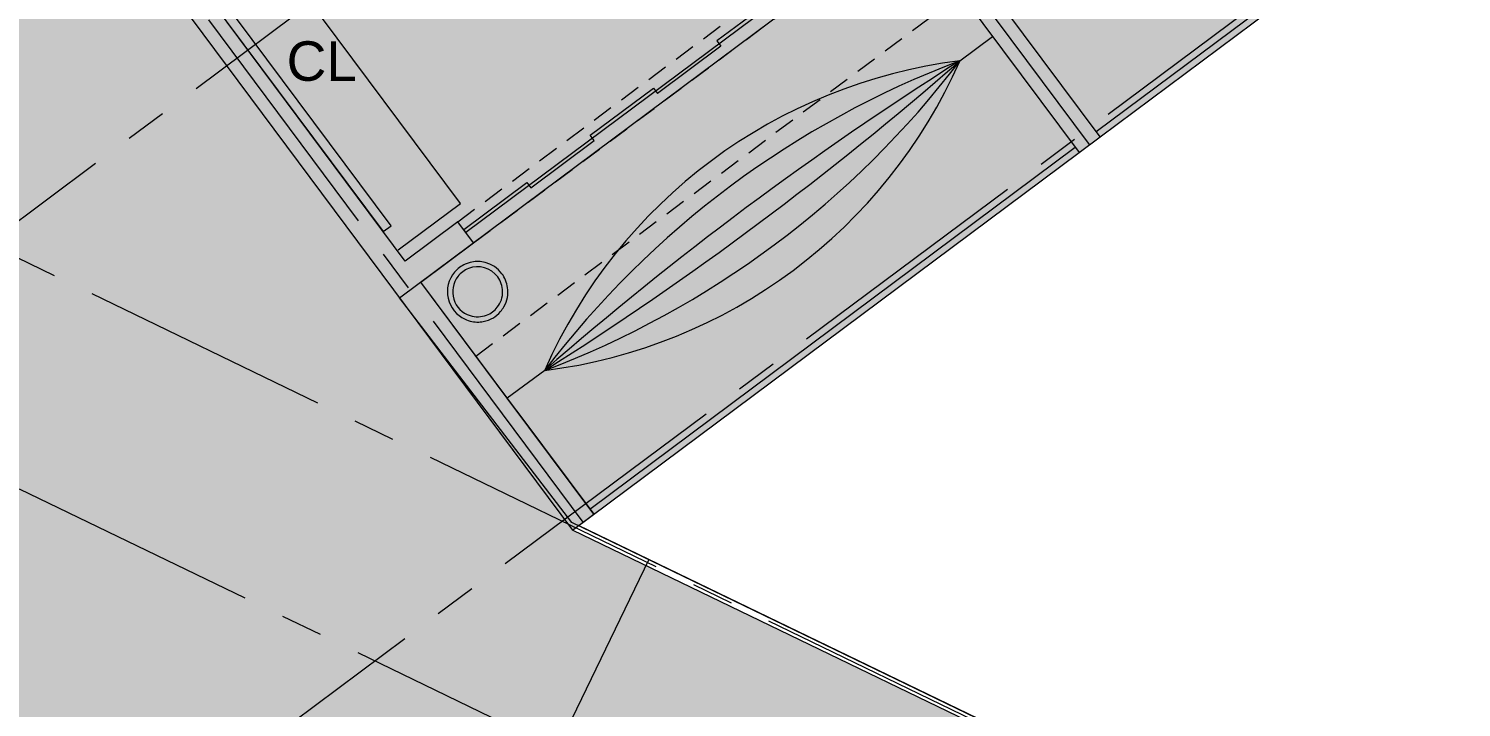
# Model space of a CAD drawing. Header units: metres. Extents: x -466 to 1322, y -1072 to 50.
# Drawn here: x 422.15 to 433.04, y -197.5 to -192.35 of the extents above; entities that cross this region are included whole.
import ezdxf

# ---------------------------------------------------------------- set-up
doc = ezdxf.new("R2010")
doc.units = ezdxf.units.M
for name, pattern in [('B1 P BAJA$0$HIDDEN', [9.525, 6.35, -3.175]), ('CENTER2', [28.575, 19.05, -3.175, 3.175, -3.175]), ('Hidden 1_16_', [0.002381, 0.001587, -0.00079375])]:
    doc.linetypes.add(name, pattern=pattern)
for name, color, linetype, lineweight in [('A - CANCEL', 2, 'Continuous', 0), ('A - MURO BAJO', 2, 'Continuous', 0), ('A - PROY', 250, 'B1 P BAJA$0$HIDDEN', 0), ('A - TXT 100 -1', 2, 'Continuous', 0), ('A-EJES', 61, 'CENTER2', 0), ('A-MUEBLES', 5, 'Continuous', 0), ('A-MURO INT', 4, 'Continuous', 0)]:
    doc.layers.add(name, color=color, linetype=linetype, lineweight=lineweight)
doc.layers.add('Hatch Exterior', color=7, linetype='Continuous', lineweight=0, true_color=0xa99b89)
doc.layers.add('Hatch Interior', color=7, linetype='Continuous', lineweight=0, true_color=0xaf6350)
doc.styles.add('Style-Arial', font='arial.ttf')

msp = doc.modelspace()

# ---------------------------------------------------------------- hatches: boundary and pattern name
at = {"layer": 'A-MURO INT', "transparency": 33554687}
h = msp.add_hatch(color=256, dxfattribs=at)
h.dxf.hatch_style = 1
h.paths.add_polyline_path([(428.096, -185.203), (428.693, -186.005), (428.854, -185.885), (428.137, -184.923), (422.845, -188.868), (423.203, -189.349), (423.562, -189.83), (423.722, -189.71), (423.364, -189.229), (423.125, -188.908), (425.53, -187.116), (426.606, -188.559), (424.04, -190.471), (424.16, -190.631), (426.725, -188.719), (428.697, -191.365), (428.296, -191.664), (428.416, -191.824), (428.817, -191.525), (430.132, -193.289), (430.292, -193.17), (428.977, -191.406), (429.378, -191.107), (429.259, -190.947), (428.882, -191.227), (428.882, -191.228), (428.858, -191.246), (426.886, -188.6), (429.451, -186.687), (429.332, -186.527), (426.766, -188.439), (425.69, -186.996)])
h = msp.add_hatch(color=256, dxfattribs=at)
h.dxf.hatch_style = 1
h.paths.add_polyline_path([(421.842, -189.865), (422.163, -189.626), (422.043, -189.465), (421.562, -189.824), (426.283, -196.158), (426.443, -196.038), (425.129, -194.274), (425.53, -193.976), (425.41, -193.815), (425.009, -194.114)])
at = {"layer": 'Hatch Exterior', "transparency": 33554687}
h = msp.add_hatch(color=256, dxfattribs=at)
h.dxf.hatch_style = 1
h.paths.add_polyline_path([(452.157, -197.322), (445.643, -181.728), (426.443, -196.038), (425.129, -194.274), (443.848, -180.321), (442.653, -178.718), (449.19, -173.846), (446.082, -169.677), (448.887, -167.586), (459.547, -194.427)])
at = {"layer": 'Hatch Interior', "transparency": 33554687}
h = msp.add_hatch(color=256, dxfattribs=at)
h.dxf.hatch_style = 1
edge = h.paths.add_edge_path()
edge.add_line((417.738, -197.164), (419.386, -199.375))
edge.add_arc((419.72, -199.99), 0.7, 36.6996, 118.5178, ccw=False)
edge.add_line((420.281, -199.571), (421.644, -198.555))
edge.add_line((421.644, -198.555), (425.111, -200.231))
edge.add_line((425.111, -200.231), (423.817, -202.907))
edge.add_line((423.817, -202.907), (449.746, -215.443))
edge.add_line((449.746, -215.443), (452.227, -210.311))
edge.add_line((452.227, -210.311), (452.879, -208.96))
edge.add_line((452.879, -208.96), (426.283, -196.158))
edge.add_line((426.283, -196.158), (424.968, -194.394))
edge.add_line((424.968, -194.394), (443.848, -180.321))
edge.add_line((443.848, -180.321), (442.653, -178.718))
edge.add_line((442.653, -178.718), (449.19, -173.846))
edge.add_line((449.19, -173.846), (446.082, -169.677))
edge.add_line((446.082, -169.677), (408.291, -197.845))
edge.add_line((408.291, -197.845), (413.467, -200.347))
edge.add_line((413.467, -200.347), (417.738, -197.164))

# ---------------------------------------------------------------- linework, layer by layer
at = {"layer": 'A - CANCEL'}
for points in [[(425.47, -193.895), (428.356, -191.744), (428.371, -191.764), (427.89, -192.123), (427.86, -192.082), (427.379, -192.441), (427.409, -192.481), (426.928, -192.84)], [(425.485, -193.915), (425.455, -193.875), (425.936, -193.517), (425.966, -193.557), (426.447, -193.198), (426.417, -193.158), (426.898, -192.8), (426.928, -192.84)]]:
    msp.add_lwpolyline(points, dxfattribs=at)
at = {"layer": 'A - MURO BAJO', "ltscale": 0.05}
for p, q in [((430.262, -193.13), (433.95, -190.381)), ((430.292, -193.17), (433.98, -190.421)), ((426.283, -196.158), (430.132, -193.289)), ((426.414, -195.998), (430.102, -193.249))]:
    msp.add_line(p, q, dxfattribs=at)
for points in [[(431.012, -198.444), (426.283, -196.158)], [(431.034, -198.399), (426.328, -196.124)]]:
    msp.add_lwpolyline(points, dxfattribs=at)
at = {"layer": 'A - PROY', "color": 250, "linetype": 'Hidden 1_16_', "ltscale": 100}
msp.add_line((425.547, -194.836), (429.235, -192.087), dxfattribs=at)
for points in [[(425.41, -193.815), (428.296, -191.664)], [(425.53, -193.976), (428.416, -191.824)]]:
    msp.add_lwpolyline(points, dxfattribs=at)
at = {"layer": 'A-EJES', "ltscale": 0.1}
for p, q in [((445.568, -176.296), (409.661, -203.06)), ((445.626, -181.615), (414.025, -205.17)), ((430.212, -193.229), (422.232, -182.523)), ((426.363, -196.098), (418.383, -185.392)), ((452.644, -208.874), (412.753, -189.589)), ((452.093, -210.357), (411.329, -190.65)), ((426.861, -196.381), (420.97, -208.566))]:
    msp.add_line(p, q, dxfattribs=at)
at = {"layer": 'A-MUEBLES'}
for p, q in [((425.431, -193.676), (423.638, -191.271)), ((424.903, -193.845), (423.326, -191.728)), ((423.265, -191.774), (424.842, -193.89)), ((429.225, -192.593), (429.474, -192.407)), ((424.958, -194.029), (425.431, -193.676)), ((424.842, -193.89), (424.903, -193.845)), ((426.071, -194.944), (425.786, -195.156))]:
    msp.add_line(p, q, dxfattribs=at)
for centre, radius, start, end in [((429.718, -196.545), 3.983, 97.1085, 156.2907), ((425.578, -190.992), 3.983, 277.1085, 336.2907), ((431.732, -199.247), 7.111, 110.6423, 142.7569), ((423.564, -188.29), 7.111, 290.6423, 322.7569), ((442.972, -214.328), 25.718, 122.3136, 131.0856), ((412.324, -173.209), 25.718, 302.3136, 311.0856)]:
    msp.add_arc(centre, radius, start, end, dxfattribs=at)
at = {"layer": 'A-MUEBLES', "lineweight": 0}
for start, end in [(114.2853, 139.5902), (36.6805, 114.2853), (139.5902, 245.3176), (8.0434, 36.6805), (330.1654, 8.0434), (319.0758, 330.1654), (245.3176, 272.0651), (272.0651, 283.1957), (283.1957, 293.7709), (293.7709, 299.7574), (299.7574, 319.0758)]:
    msp.add_arc((425.561, -194.347), 0.23, start, end, dxfattribs=at)
at = {"layer": 'A-MUEBLES', "color": 254, "lineweight": 0}
for start, end in [(36.6805, 111.6805), (142.2777, 252.3984), (126.6805, 142.2777), (111.7341, 126.6805), (0.9626, 36.6805), (321.6805, 0.9626), (291.0833, 321.627), (252.3984, 291.0833)]:
    msp.add_arc((425.561, -194.347), 0.19, start, end, dxfattribs=at)
at = {"layer": 'A-MURO INT'}
for p, q in [((425.859, -195.255), (426.443, -196.038)), ((425.728, -195.413), (426.283, -196.158))]:
    msp.add_line(p, q, dxfattribs=at)
msp.add_lwpolyline([(426.443, -196.038), (425.129, -194.274), (425.53, -193.976), (425.41, -193.815), (425.009, -194.114), (421.842, -189.865), (422.163, -189.626), (422.043, -189.465), (421.562, -189.824), (426.283, -196.158)], close=True, dxfattribs=at)
msp.add_lwpolyline([(428.817, -191.525), (430.132, -193.289), (430.292, -193.17), (428.977, -191.406)], dxfattribs=at)
at = {"layer": 'Hatch Exterior'}
msp.add_lwpolyline([(426.443, -196.038), (425.786, -195.156), (425.129, -194.274)], dxfattribs=at)
at = {"layer": 'Hatch Interior'}
msp.add_lwpolyline([(417.738, -197.164), (419.386, -199.375, -0.372981), (420.281, -199.571), (421.644, -198.555), (425.111, -200.231), (423.817, -202.907), (449.746, -215.443), (452.227, -210.311), (452.879, -208.96), (426.278, -196.1), (424.968, -194.394), (443.848, -180.321), (442.653, -178.718), (449.19, -173.846), (446.082, -169.677), (408.291, -197.845), (413.467, -200.347)], format="xyb", close=True, dxfattribs=at)

# ---------------------------------------------------------------- texts
at = {"layer": 'A - TXT 100 -1', "style": 'Style-Arial'}
msp.add_text('CL', height=0.3, rotation=359.7227, dxfattribs=at).set_placement((424.108, -192.743))

doc.saveas('drawing.dxf')
